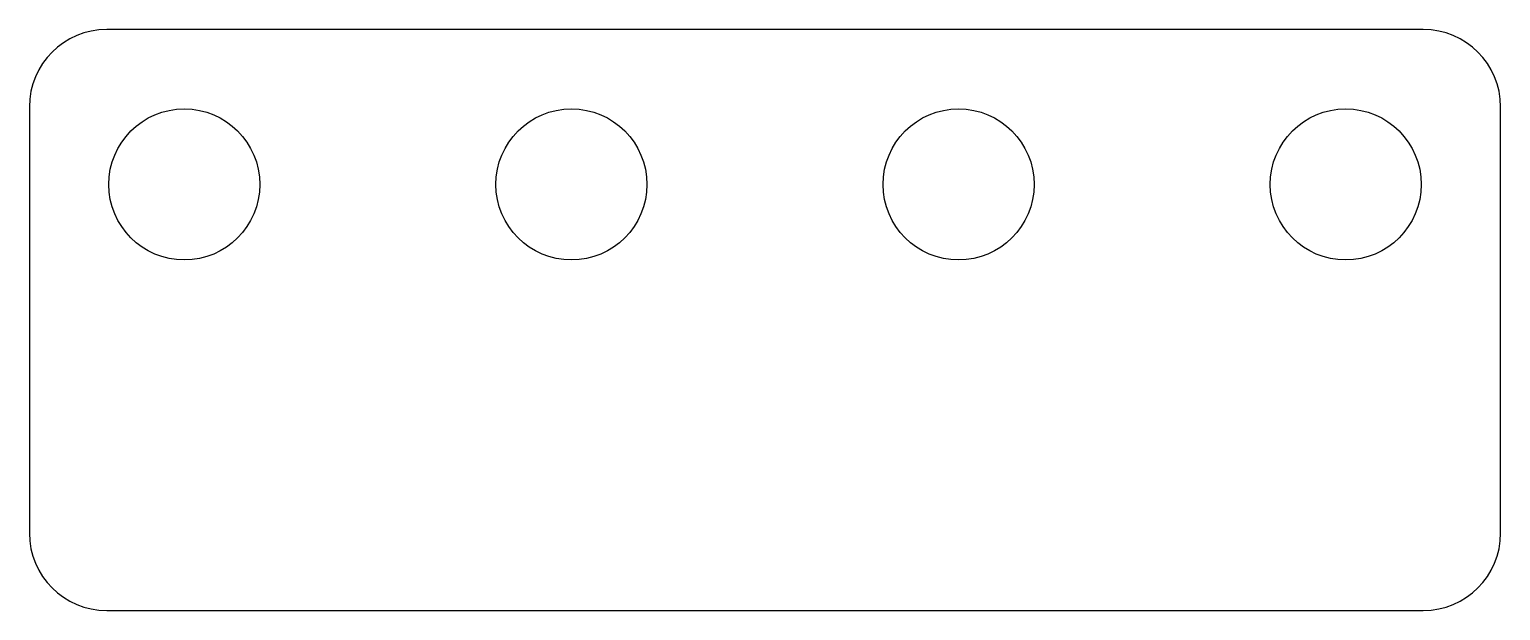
# Model space of a CAD drawing. Header units: millimetres. Extents: x -38 to 0, y -15 to 0.
import ezdxf

# ---------------------------------------------------------------- set-up
doc = ezdxf.new("R2010")
doc.units = ezdxf.units.MM

msp = doc.modelspace()

# ---------------------------------------------------------------- linework, layer by layer
at = {"color": 7, "linetype": 'Continuous', "lineweight": 25}
for p, q in [((-2, 0), (-36, 0)), ((-38, -2), (-38, -13)), ((0, -13), (0, -2)), ((-36, -15), (-2, -15))]:
    msp.add_line(p, q, dxfattribs=at)
for centre in [(-34, -4), (-24, -4), (-14, -4), (-4, -4)]:
    msp.add_circle(centre, 1.95, dxfattribs=at)
for centre, start, end in [((-36, -2), 90, 180), ((-2, -2), 0, 90), ((-36, -13), 180, 270), ((-2, -13), 270, 0)]:
    msp.add_arc(centre, 2, start, end, dxfattribs=at)

doc.saveas('drawing.dxf')
